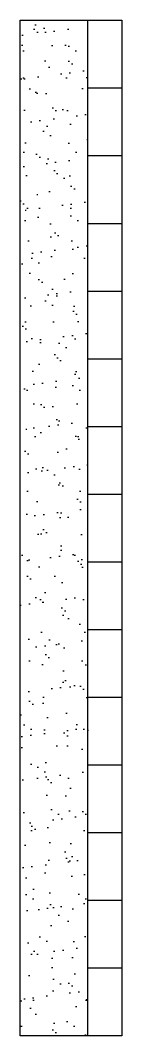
# Model space of a CAD drawing. Header units: millimetres. Extents: x 0 to 30, y 0 to 300.
import ezdxf

# ---------------------------------------------------------------- set-up
doc = ezdxf.new("R2010")
doc.units = ezdxf.units.MM
for name, color, linetype in [('I-DT-01', 161, 'Continuous'), ('I-DT-03', 8, 'Continuous'), ('I-EL_饰面01剖切线', 3, 'Continuous')]:
    doc.layers.add(name, color=color, linetype=linetype)

msp = doc.modelspace()

# ---------------------------------------------------------------- hatches: boundary and pattern name
at = {"layer": 'I-DT-03', "ltscale": 100}
h = msp.add_hatch(dxfattribs=at)
h.set_pattern_fill('AR-SAND', color=256, scale=5)
h.set_pattern_definition([(37.5, (-1065755.099, 24125.3725), (-0.31496679, 9.634118845), [0, -7.6, 0, -8.5, 0, -8.125]), (7.5, (-1065755.099, 24125.372), (8.84888353, 14.11073033), [0, -4.1, 0, -6.85, 0, -2.625]), (327.5, (-1065761.249, 24125.3725), (15.57070931, 0.02829527), [0, -2.5, 0, -9, 0, -11.75]), (317.5, (-1065761.249, 24125.372), (15.03063302, 4.38837782), [0, -1.25, 0, -5.9, 0, -6.75])])
h.paths.add_polyline_path([(20, 300), (0, 300), (0, 0), (20, 0)])
h = msp.add_hatch(dxfattribs=at)
h.set_pattern_fill('_USER', color=256, scale=20, pattern_type=0)
h.set_pattern_definition([(0, (20, 0), (0, 20), [])])
h.paths.add_polyline_path([(30, 300), (20, 300), (20, 0), (30, 0)])

# ---------------------------------------------------------------- linework, layer by layer
at = {"layer": 'I-DT-01', "ltscale": 100}
msp.add_line((20, 0), (20, 300), dxfattribs=at)
at = {"layer": 'I-EL_饰面01剖切线', "ltscale": 100}
msp.add_lwpolyline([(0, 300), (30, 300), (30, 0), (0, 0)], close=True, dxfattribs=at)

doc.saveas('drawing.dxf')
